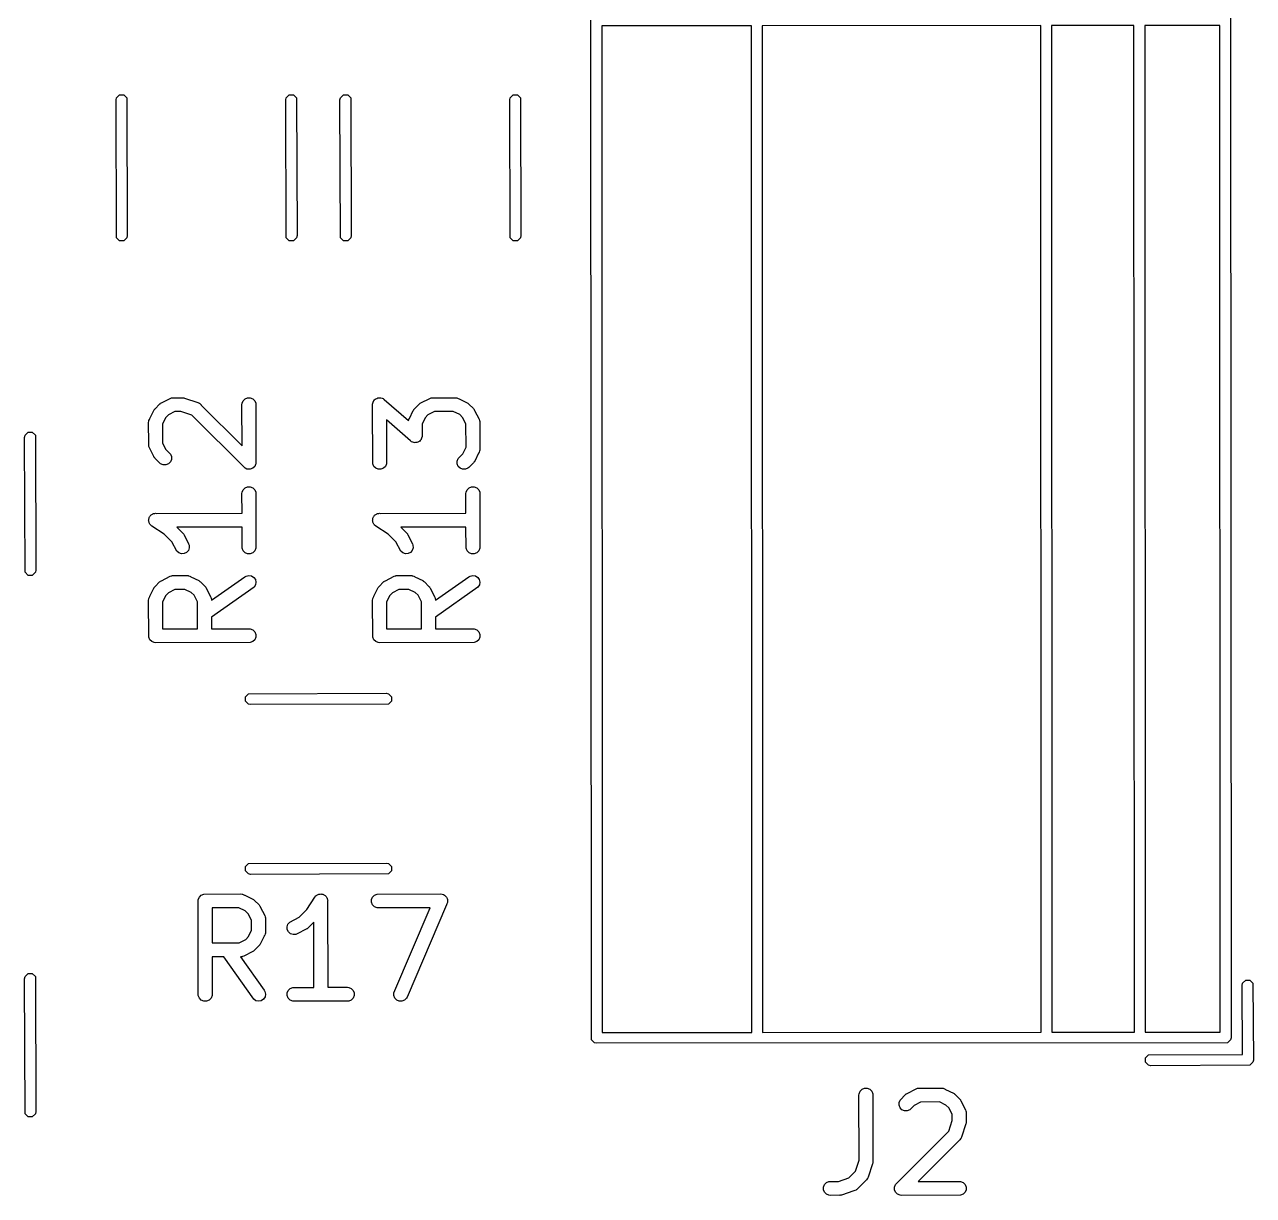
# Model space of a CAD drawing. Extents: x 161.8 to 217, y -91.7 to -65.8.
# Drawn here: x 203.85 to 217.02, y -85.61 to -73.07 of the extents above; entities that cross this region are included whole.
import ezdxf

# ---------------------------------------------------------------- set-up
doc = ezdxf.new("R2010")
doc.units = 0
doc.layers.add('BLACK', color=7, linetype='CONTINUOUS')

msp = doc.modelspace()

# ---------------------------------------------------------------- linework, layer by layer
at = {"layer": 'BLACK', "linetype": 'CONTINUOUS'}
for p, q in [((209.924568, -83.942224), (209.92, -73.020001)), ((211.639023, -73.07888), (210.035467, -73.079963)), ((210.035467, -73.079963), (210.039977, -83.86451)), ((211.643528, -83.863427), (211.639023, -73.07888)), ((214.740021, -73.076785), (211.754466, -73.078802)), ((211.754466, -73.078802), (211.758971, -83.863349)), ((214.744533, -83.861333), (214.740021, -73.076785)), ((215.740023, -73.07611), (214.855464, -73.076707)), ((214.855464, -73.076707), (214.859976, -83.861255)), ((215.744532, -83.860657), (215.740023, -73.07611)), ((216.660023, -73.075489), (215.855466, -73.076032)), ((215.855466, -73.076032), (215.859975, -83.860579)), ((216.664531, -83.860036), (216.660023, -73.075489)), ((216.775433, -72.997039), (216.779999, -83.919999)), ((204.83, -73.872936), (204.834567, -73.849975)), ((204.834568, -75.350027), (204.83, -73.872936)), ((204.834567, -73.849975), (204.867039, -73.817503)), ((204.867039, -73.817503), (204.912961, -73.817503)), ((204.912961, -73.817503), (204.945433, -73.849975)), ((204.945433, -73.849975), (204.950001, -75.327066)), ((206.649999, -73.872938), (206.654566, -73.849977)), ((206.654567, -75.350029), (206.649999, -73.872938)), ((206.654566, -73.849977), (206.687038, -73.817505)), ((206.687038, -73.817505), (206.73296, -73.817505)), ((206.73296, -73.817505), (206.765432, -73.849977)), ((206.765432, -73.849977), (206.77, -75.327068)), ((207.229997, -73.872936), (207.234564, -73.849975)), ((207.234568, -75.350027), (207.229997, -73.872936)), ((207.234564, -73.849975), (207.267036, -73.817503)), ((207.267036, -73.817503), (207.312958, -73.817503)), ((207.312958, -73.817503), (207.34543, -73.849975)), ((207.34543, -73.849975), (207.350001, -75.327066)), ((209.049999, -73.872938), (209.054566, -73.849977)), ((209.05457, -75.350029), (209.049999, -73.872938)), ((209.054566, -73.849977), (209.087038, -73.817505)), ((209.087038, -73.817505), (209.13296, -73.817505)), ((209.13296, -73.817505), (209.165432, -73.849977)), ((209.165432, -73.849977), (209.170003, -75.327068)), ((204.950001, -75.327066), (204.945434, -75.350027)), ((206.77, -75.327068), (206.765433, -75.350029)), ((207.350001, -75.327066), (207.345434, -75.350027)), ((209.170003, -75.327068), (209.165436, -75.350029)), ((204.86704, -75.382499), (204.834568, -75.350027)), ((204.912962, -75.382499), (204.86704, -75.382499)), ((204.945434, -75.350027), (204.912962, -75.382499)), ((206.687039, -75.382501), (206.654567, -75.350029)), ((206.732961, -75.382501), (206.687039, -75.382501)), ((206.765433, -75.350029), (206.732961, -75.382501)), ((207.26704, -75.382499), (207.234568, -75.350027)), ((207.312962, -75.382499), (207.26704, -75.382499)), ((207.345434, -75.350027), (207.312962, -75.382499)), ((209.087042, -75.382501), (209.05457, -75.350029)), ((209.132964, -75.382501), (209.087042, -75.382501)), ((209.165436, -75.350029), (209.132964, -75.382501)), ((205.249682, -77.181716), (205.297024, -77.132681)), ((205.297024, -77.132681), (205.302773, -77.127962)), ((205.302773, -77.127962), (205.304073, -77.126464)), ((205.304073, -77.126464), (205.305486, -77.125736)), ((205.305486, -77.125736), (205.308389, -77.123354)), ((205.308389, -77.123354), (205.317199, -77.119704)), ((205.317199, -77.119704), (205.411754, -77.071013)), ((205.411754, -77.071013), (205.425485, -77.065758)), ((205.425485, -77.065758), (205.428174, -77.065566)), ((205.428174, -77.065566), (205.430663, -77.064536)), ((205.430663, -77.064536), (205.445404, -77.064342)), ((205.445404, -77.064342), (205.454675, -77.063684)), ((205.454675, -77.063684), (205.456225, -77.0642)), ((205.456225, -77.0642), (205.540533, -77.063095)), ((205.540533, -77.063095), (205.547938, -77.063824)), ((205.547938, -77.063824), (205.549913, -77.063684)), ((205.549913, -77.063684), (205.551399, -77.064165)), ((205.551399, -77.064165), (205.555165, -77.064536)), ((205.555165, -77.064536), (205.564528, -77.068414)), ((205.564528, -77.068414), (205.707107, -77.114563)), ((205.707107, -77.114563), (205.720532, -77.120557)), ((205.720532, -77.120557), (205.722567, -77.122322)), ((205.722567, -77.122322), (205.725058, -77.123354)), ((205.725058, -77.123354), (205.733794, -77.132059)), ((205.733794, -77.132059), (205.742639, -77.139731)), ((205.742639, -77.139731), (205.743777, -77.142008)), ((205.743777, -77.142008), (206.180818, -77.577519)), ((206.179819, -77.138095), (206.18126, -77.123463)), ((206.180818, -77.577519), (206.179819, -77.138095)), ((206.18126, -77.123463), (206.192459, -77.096427)), ((206.192459, -77.096427), (206.213151, -77.075735)), ((206.213151, -77.075735), (206.240187, -77.064536)), ((206.240187, -77.064536), (206.269451, -77.064536)), ((206.269451, -77.064536), (206.296487, -77.075735)), ((206.296487, -77.075735), (206.317179, -77.096427)), ((206.317179, -77.096427), (206.328378, -77.123463)), ((206.328378, -77.123463), (206.329819, -77.757142)), ((207.579819, -77.138095), (207.580581, -77.130356)), ((207.58126, -77.771774), (207.579819, -77.138095)), ((207.58045, -77.128389), (207.580908, -77.127033)), ((207.580581, -77.130356), (207.58045, -77.128389)), ((207.580908, -77.127033), (207.58126, -77.123463)), ((207.58126, -77.123463), (207.585923, -77.112205)), ((207.585923, -77.112205), (207.589825, -77.100668)), ((207.589825, -77.100668), (207.59149, -77.098763)), ((207.59149, -77.098763), (207.592459, -77.096427)), ((207.592459, -77.096427), (207.601069, -77.087816)), ((207.601069, -77.087816), (207.609095, -77.078644)), ((207.609095, -77.078644), (207.611364, -77.077521)), ((207.611364, -77.077521), (207.613151, -77.075735)), ((207.613151, -77.075735), (207.624401, -77.071074)), ((207.624401, -77.071074), (207.635327, -77.065672)), ((207.635327, -77.065672), (207.63785, -77.065503)), ((207.63785, -77.065503), (207.640187, -77.064536)), ((207.640187, -77.064536), (207.652372, -77.064536)), ((207.652372, -77.064536), (207.664525, -77.063726)), ((207.664525, -77.063726), (207.66692, -77.064536)), ((207.66692, -77.064536), (207.669451, -77.064536)), ((207.669451, -77.064536), (207.680708, -77.069199)), ((207.680708, -77.069199), (207.692246, -77.073101)), ((207.692246, -77.073101), (207.69417, -77.074775)), ((207.69417, -77.074775), (207.696487, -77.075735)), ((207.696487, -77.075735), (207.704619, -77.083867)), ((207.704619, -77.083867), (207.963413, -77.30905)), ((208.030634, -77.181716), (208.077976, -77.132681)), ((208.077976, -77.132681), (208.083725, -77.127962)), ((208.083725, -77.127962), (208.085025, -77.126464)), ((208.085025, -77.126464), (208.086438, -77.125736)), ((208.086438, -77.125736), (208.089341, -77.123354)), ((208.089341, -77.123354), (208.098151, -77.119704)), ((208.098151, -77.119704), (208.192706, -77.071013)), ((208.192706, -77.071013), (208.206437, -77.065758)), ((208.206437, -77.065758), (208.209126, -77.065566)), ((208.209126, -77.065566), (208.211615, -77.064536)), ((208.211615, -77.064536), (208.224684, -77.064461)), ((208.224684, -77.064461), (208.235627, -77.063684)), ((208.235627, -77.063684), (208.237736, -77.064387)), ((208.237736, -77.064387), (208.464342, -77.063095)), ((208.464342, -77.063095), (208.478974, -77.064536)), ((208.478974, -77.064536), (208.481463, -77.065567)), ((208.481463, -77.065567), (208.484151, -77.065758)), ((208.484151, -77.065758), (208.497144, -77.072062)), ((208.497144, -77.072062), (208.50601, -77.075735)), ((208.50601, -77.075735), (208.507232, -77.076957)), ((208.507232, -77.076957), (208.593121, -77.118632)), ((208.593121, -77.118632), (208.599417, -77.122595)), ((208.599417, -77.122595), (208.601247, -77.123353)), ((208.601247, -77.123353), (208.602418, -77.124484)), ((208.602418, -77.124484), (208.605564, -77.126464)), ((208.605564, -77.126464), (208.611195, -77.132957)), ((208.611195, -77.132957), (208.660232, -77.180299)), ((205.182482, -77.308762), (205.188786, -77.295768)), ((205.188786, -77.295768), (205.192459, -77.286903)), ((205.192459, -77.286903), (205.193681, -77.28568)), ((205.193681, -77.28568), (205.235356, -77.199792)), ((205.235356, -77.199792), (205.23932, -77.193492)), ((205.23932, -77.193492), (205.240078, -77.191665)), ((205.240078, -77.191665), (205.241208, -77.190494)), ((205.241208, -77.190494), (205.243188, -77.187349)), ((205.243188, -77.187349), (205.249682, -77.181716)), ((205.361871, -77.279736), (205.328574, -77.348358)), ((205.392115, -77.248409), (205.361871, -77.279736)), ((205.461096, -77.212887), (205.392115, -77.248409)), ((205.525459, -77.212043), (205.461096, -77.212887)), ((205.64113, -77.249483), (205.525459, -77.212043)), ((206.213151, -77.819503), (205.64113, -77.249483)), ((207.98597, -77.525655), (207.728783, -77.30187)), ((207.728783, -77.30187), (207.729819, -77.757142)), ((207.963434, -77.308762), (207.969738, -77.295768)), ((207.969738, -77.295768), (207.973411, -77.286903)), ((207.973411, -77.286903), (207.974633, -77.28568)), ((207.974633, -77.28568), (208.016308, -77.199792)), ((208.016308, -77.199792), (208.020272, -77.193492)), ((208.020272, -77.193492), (208.02103, -77.191665)), ((208.02103, -77.191665), (208.02216, -77.190494)), ((208.02216, -77.190494), (208.02414, -77.187349)), ((208.02414, -77.187349), (208.030634, -77.181716)), ((208.142823, -77.279736), (208.109642, -77.348118)), ((208.173067, -77.248409), (208.142823, -77.279736)), ((208.241818, -77.213006), (208.173067, -77.248409)), ((208.444554, -77.21185), (208.241818, -77.213006)), ((208.513176, -77.245147), (208.444554, -77.21185)), ((208.544504, -77.275392), (208.513176, -77.245147)), ((208.579893, -77.344114), (208.544504, -77.275392)), ((208.660232, -77.180299), (208.66495, -77.186048)), ((208.66495, -77.186048), (208.66645, -77.187349)), ((208.66645, -77.187349), (208.667177, -77.188762)), ((208.667177, -77.188762), (208.66956, -77.191665)), ((208.66956, -77.191665), (208.673209, -77.200475)), ((208.673209, -77.200475), (208.721901, -77.29503)), ((208.721901, -77.29503), (208.727156, -77.308761)), ((203.854567, -77.465787), (203.887039, -77.433315)), ((203.887039, -77.433315), (203.932961, -77.433315)), ((203.932961, -77.433315), (203.965433, -77.465787)), ((205.179819, -77.328571), (205.18126, -77.313939)), ((205.181111, -77.555175), (205.179819, -77.328571)), ((205.18126, -77.313939), (205.182291, -77.311449)), ((205.182291, -77.311449), (205.182482, -77.308762)), ((205.328574, -77.348358), (205.32973, -77.551094)), ((207.963413, -77.30905), (207.963434, -77.308762)), ((208.109642, -77.348118), (208.110771, -77.471428)), ((208.581094, -77.594433), (208.579893, -77.344114)), ((208.727156, -77.308761), (208.727347, -77.31145)), ((208.727347, -77.31145), (208.728378, -77.313939)), ((208.728378, -77.313939), (208.728439, -77.32683)), ((208.728439, -77.32683), (208.72923, -77.337951)), ((208.72923, -77.337951), (208.728503, -77.34013)), ((208.728503, -77.34013), (208.729819, -77.614285)), ((203.85, -77.488748), (203.854567, -77.465787)), ((203.854567, -78.934213), (203.85, -77.488748)), ((203.965433, -77.465787), (203.97, -78.911252)), ((205.180408, -77.557285), (205.181111, -77.555175)), ((205.181185, -77.568227), (205.180408, -77.557285)), ((205.18126, -77.581298), (205.181185, -77.568227)), ((205.32973, -77.551094), (205.365133, -77.619845)), ((207.994103, -77.533788), (207.98597, -77.525655)), ((207.996419, -77.534747), (207.994103, -77.533788)), ((207.998344, -77.536422), (207.996419, -77.534747)), ((208.009881, -77.540323), (207.998344, -77.536422)), ((208.021139, -77.544987), (208.009881, -77.540323)), ((208.02367, -77.544987), (208.021139, -77.544987)), ((208.026065, -77.545797), (208.02367, -77.544987)), ((208.038218, -77.544987), (208.026065, -77.545797)), ((208.050403, -77.544987), (208.038218, -77.544987)), ((208.052739, -77.544019), (208.050403, -77.544987)), ((208.055263, -77.543851), (208.052739, -77.544019)), ((208.066188, -77.538448), (208.055263, -77.543851)), ((208.077439, -77.533788), (208.066188, -77.538448)), ((208.079225, -77.532001), (208.077439, -77.533788)), ((208.081495, -77.530879), (208.079225, -77.532001)), ((208.08952, -77.521706), (208.081495, -77.530879)), ((208.098131, -77.513096), (208.08952, -77.521706)), ((208.099099, -77.510759), (208.098131, -77.513096)), ((208.100765, -77.508855), (208.099099, -77.510759)), ((208.104666, -77.497317), (208.100765, -77.508855)), ((208.10933, -77.48606), (208.104666, -77.497317)), ((208.109681, -77.482489), (208.10933, -77.48606)), ((208.11014, -77.481134), (208.109681, -77.482489)), ((208.110771, -77.471428), (208.110008, -77.479166)), ((208.110008, -77.479166), (208.11014, -77.481134)), ((205.182291, -77.583787), (205.18126, -77.581298)), ((205.182482, -77.586475), (205.182291, -77.583787)), ((205.187737, -77.600207), (205.182482, -77.586475)), ((205.236429, -77.694763), (205.187737, -77.600207)), ((205.240078, -77.703572), (205.236429, -77.694763)), ((205.365133, -77.619845), (205.40309, -77.65649)), ((205.40309, -77.65649), (205.412417, -77.667855)), ((205.412417, -77.667855), (205.423616, -77.694891)), ((205.423616, -77.694891), (205.423616, -77.724154)), ((208.49722, -77.715474), (208.547767, -77.663118)), ((208.547767, -77.663118), (208.581094, -77.594433)), ((208.715957, -77.657174), (208.674282, -77.743064)), ((208.717179, -77.655953), (208.715957, -77.657174)), ((208.720848, -77.647093), (208.717179, -77.655953)), ((208.727156, -77.634095), (208.720848, -77.647093)), ((208.727347, -77.631405), (208.727156, -77.634095)), ((208.728378, -77.628917), (208.727347, -77.631405)), ((208.729819, -77.614285), (208.728378, -77.628917)), ((205.24246, -77.706474), (205.240078, -77.703572)), ((205.243188, -77.707888), (205.24246, -77.706474)), ((205.244686, -77.709187), (205.243188, -77.707888)), ((205.249405, -77.714937), (205.244686, -77.709187)), ((205.308389, -77.771883), (205.249405, -77.714937)), ((205.335425, -77.783082), (205.308389, -77.771883)), ((205.364688, -77.783082), (205.335425, -77.783082)), ((205.391724, -77.771883), (205.364688, -77.783082)), ((205.412417, -77.75119), (205.391724, -77.771883)), ((205.423616, -77.724154), (205.412417, -77.75119)), ((206.232268, -77.827421), (206.213151, -77.819503)), ((206.240187, -77.830701), (206.232268, -77.827421)), ((206.240188, -77.830701), (206.240187, -77.830701)), ((206.269451, -77.830701), (206.240188, -77.830701)), ((206.296487, -77.819502), (206.269451, -77.830701)), ((206.31718, -77.79881), (206.296487, -77.819502)), ((206.325098, -77.779692), (206.31718, -77.79881)), ((206.328378, -77.771774), (206.325098, -77.779692)), ((206.329819, -77.757142), (206.328378, -77.771774)), ((207.592459, -77.79881), (207.58126, -77.771774)), ((207.613151, -77.819502), (207.592459, -77.79881)), ((207.640187, -77.830701), (207.613151, -77.819502)), ((207.669451, -77.830701), (207.640187, -77.830701)), ((207.696487, -77.819502), (207.669451, -77.830701)), ((207.717179, -77.79881), (207.696487, -77.819502)), ((207.728378, -77.771774), (207.717179, -77.79881)), ((207.729819, -77.757142), (207.728378, -77.771774)), ((208.486021, -77.74251), (208.49722, -77.715474)), ((208.486021, -77.771773), (208.486021, -77.74251)), ((208.497219, -77.798809), (208.486021, -77.771773)), ((208.517912, -77.819502), (208.497219, -77.798809)), ((208.544948, -77.830701), (208.517912, -77.819502)), ((208.574211, -77.830701), (208.544948, -77.830701)), ((208.601247, -77.819503), (208.574211, -77.830701)), ((208.612612, -77.810176), (208.601247, -77.819503)), ((208.659953, -77.76114), (208.612612, -77.810176)), ((208.66645, -77.755507), (208.659953, -77.76114)), ((208.668429, -77.752361), (208.66645, -77.755507)), ((208.66956, -77.751191), (208.668429, -77.752361)), ((208.670317, -77.749363), (208.66956, -77.751191)), ((208.674282, -77.743064), (208.670317, -77.749363)), ((206.179819, -78.090476), (206.18126, -78.075844)), ((206.180337, -78.301295), (206.179819, -78.090476)), ((206.18126, -78.075844), (206.192459, -78.048808)), ((206.192459, -78.048808), (206.213151, -78.028116)), ((206.213151, -78.028116), (206.240187, -78.016917)), ((206.240187, -78.016917), (206.269451, -78.016917)), ((206.269451, -78.016917), (206.296487, -78.028116)), ((206.296487, -78.028116), (206.317179, -78.048808)), ((206.317179, -78.048808), (206.328378, -78.075844)), ((206.328378, -78.075844), (206.329819, -78.661904)), ((208.579819, -78.090476), (208.58126, -78.075844)), ((208.580337, -78.301295), (208.579819, -78.090476)), ((208.58126, -78.075844), (208.592459, -78.048808)), ((208.592459, -78.048808), (208.613151, -78.028116)), ((208.613151, -78.028116), (208.640187, -78.016917)), ((208.640187, -78.016917), (208.669451, -78.016917)), ((208.669451, -78.016917), (208.696487, -78.028116)), ((208.696487, -78.028116), (208.717179, -78.048808)), ((208.717179, -78.048808), (208.728378, -78.075844)), ((208.728378, -78.075844), (208.729819, -78.661904)), ((205.18126, -78.361558), (205.184072, -78.354769)), ((205.184072, -78.354769), (205.185498, -78.347561)), ((205.185498, -78.347561), (205.189617, -78.341382)), ((205.189617, -78.341382), (205.192459, -78.334522)), ((205.192459, -78.334522), (205.197654, -78.329326)), ((205.197654, -78.329326), (205.201731, -78.323212)), ((205.201731, -78.323212), (205.2079, -78.31908)), ((205.2079, -78.31908), (205.213151, -78.31383)), ((205.213151, -78.31383), (205.21994, -78.311017)), ((205.21994, -78.311017), (205.226046, -78.306929)), ((205.226046, -78.306929), (205.233326, -78.305472)), ((205.233326, -78.305472), (205.240187, -78.302631)), ((205.240187, -78.302631), (205.247587, -78.30262)), ((205.247587, -78.30262), (205.25474, -78.30119)), ((205.25474, -78.30119), (205.261868, -78.3026)), ((205.261868, -78.3026), (206.180337, -78.301295)), ((207.58126, -78.361558), (207.584072, -78.354769)), ((207.584072, -78.354769), (207.585498, -78.347561)), ((207.585498, -78.347561), (207.589617, -78.341382)), ((207.589617, -78.341382), (207.592459, -78.334522)), ((207.592459, -78.334522), (207.597654, -78.329326)), ((207.597654, -78.329326), (207.601731, -78.323212)), ((207.601731, -78.323212), (207.6079, -78.31908)), ((207.6079, -78.31908), (207.613151, -78.31383)), ((207.613151, -78.31383), (207.61994, -78.311017)), ((207.61994, -78.311017), (207.626046, -78.306929)), ((207.626046, -78.306929), (207.633326, -78.305472)), ((207.633326, -78.305472), (207.640187, -78.302631)), ((207.640187, -78.302631), (207.647587, -78.30262)), ((207.647587, -78.30262), (207.65474, -78.30119)), ((207.65474, -78.30119), (207.661868, -78.3026)), ((207.661868, -78.3026), (208.580337, -78.301295)), ((205.179819, -78.376269), (205.18126, -78.368984)), ((205.18126, -78.383473), (205.179819, -78.376269)), ((205.18126, -78.368984), (205.18126, -78.361558)), ((205.18126, -78.390822), (205.18126, -78.383473)), ((205.184101, -78.397682), (205.18126, -78.390822)), ((205.185558, -78.404963), (205.184101, -78.397682)), ((205.189646, -78.411068), (205.185558, -78.404963)), ((205.192459, -78.417858), (205.189646, -78.411068)), ((205.197709, -78.423108), (205.192459, -78.417858)), ((205.201841, -78.429278), (205.197709, -78.423108)), ((205.213099, -78.438498), (205.201841, -78.429278)), ((205.213151, -78.43855), (205.213099, -78.438498)), ((205.213173, -78.438559), (205.213151, -78.43855)), ((205.213216, -78.438594), (205.213173, -78.438559)), ((205.345532, -78.525333), (205.213216, -78.438594)), ((206.180702, -78.449875), (205.481958, -78.450867)), ((205.481958, -78.450867), (205.545947, -78.513633)), ((206.18126, -78.676536), (206.180702, -78.449875)), ((207.579819, -78.376269), (207.58126, -78.368984)), ((207.58126, -78.383473), (207.579819, -78.376269)), ((207.58126, -78.368984), (207.58126, -78.361558)), ((207.58126, -78.390822), (207.58126, -78.383473)), ((207.584101, -78.397682), (207.58126, -78.390822)), ((207.585558, -78.404963), (207.584101, -78.397682)), ((207.589646, -78.411068), (207.585558, -78.404963)), ((207.592459, -78.417858), (207.589646, -78.411068)), ((207.597709, -78.423108), (207.592459, -78.417858)), ((207.601841, -78.429278), (207.597709, -78.423108)), ((207.613099, -78.438498), (207.601841, -78.429278)), ((207.613151, -78.43855), (207.613099, -78.438498)), ((207.613173, -78.438559), (207.613151, -78.43855)), ((207.613216, -78.438594), (207.613173, -78.438559)), ((207.745532, -78.525333), (207.613216, -78.438594)), ((208.580702, -78.449875), (207.881958, -78.450867)), ((207.881958, -78.450867), (207.945947, -78.513633)), ((208.58126, -78.676536), (208.580702, -78.449875)), ((205.429881, -78.60807), (205.345532, -78.525333)), ((205.481283, -78.707888), (205.429881, -78.60807)), ((205.545947, -78.513633), (205.550667, -78.519383)), ((205.550667, -78.519383), (205.552164, -78.520682)), ((205.552164, -78.520682), (205.55289, -78.522092)), ((205.55289, -78.522092), (205.555275, -78.524998)), ((205.555275, -78.524998), (205.558926, -78.533813)), ((205.558926, -78.533813), (205.607615, -78.628363)), ((207.829881, -78.60807), (207.745532, -78.525333)), ((207.881283, -78.707888), (207.829881, -78.60807)), ((207.945947, -78.513633), (207.950667, -78.519383)), ((207.950667, -78.519383), (207.952164, -78.520682)), ((207.952164, -78.520682), (207.95289, -78.522092)), ((207.95289, -78.522092), (207.955275, -78.524998)), ((207.955275, -78.524998), (207.958926, -78.533813)), ((207.958926, -78.533813), (208.007615, -78.628363)), ((205.503391, -78.727061), (205.481283, -78.707888)), ((205.531152, -78.736315), (205.503391, -78.727061)), ((205.560342, -78.734241), (205.531152, -78.736315)), ((205.586517, -78.721153), (205.560342, -78.734241)), ((205.60569, -78.699046), (205.586517, -78.721153)), ((205.614944, -78.671284), (205.60569, -78.699046)), ((205.607615, -78.628363), (205.61287, -78.642094)), ((205.61287, -78.642094), (205.614944, -78.671284)), ((206.192459, -78.703572), (206.18126, -78.676536)), ((206.213151, -78.724264), (206.192459, -78.703572)), ((206.240187, -78.735463), (206.213151, -78.724264)), ((206.269451, -78.735463), (206.240187, -78.735463)), ((206.296487, -78.724264), (206.269451, -78.735463)), ((206.317179, -78.703572), (206.296487, -78.724264)), ((206.328378, -78.676536), (206.317179, -78.703572)), ((206.329819, -78.661904), (206.328378, -78.676536)), ((207.903391, -78.727061), (207.881283, -78.707888)), ((207.931152, -78.736315), (207.903391, -78.727061)), ((207.960342, -78.734241), (207.931152, -78.736315)), ((207.986517, -78.721153), (207.960342, -78.734241)), ((208.00569, -78.699046), (207.986517, -78.721153)), ((208.014944, -78.671284), (208.00569, -78.699046)), ((208.007615, -78.628363), (208.01287, -78.642094)), ((208.01287, -78.642094), (208.014944, -78.671284)), ((208.592459, -78.703572), (208.58126, -78.676536)), ((208.613151, -78.724264), (208.592459, -78.703572)), ((208.640187, -78.735463), (208.613151, -78.724264)), ((208.669451, -78.735463), (208.640187, -78.735463)), ((208.696487, -78.724264), (208.669451, -78.735463)), ((208.717179, -78.703572), (208.696487, -78.724264)), ((208.728378, -78.676536), (208.717179, -78.703572)), ((208.729819, -78.661904), (208.728378, -78.676536)), ((203.887039, -78.966685), (203.854567, -78.934213)), ((203.932961, -78.966685), (203.887039, -78.966685)), ((203.965433, -78.934213), (203.932961, -78.966685)), ((203.97, -78.911252), (203.965433, -78.934213)), ((205.317199, -79.024466), (205.411754, -78.975775)), ((205.411754, -78.975775), (205.425485, -78.97052)), ((205.425485, -78.97052), (205.428174, -78.970328)), ((205.428174, -78.970328), (205.430663, -78.969298)), ((205.430663, -78.969298), (205.44446, -78.969171)), ((205.44446, -78.969171), (205.454675, -78.968446)), ((205.454675, -78.968446), (205.456521, -78.969061)), ((205.456521, -78.969061), (205.588152, -78.967857)), ((205.588152, -78.967857), (205.602784, -78.969298)), ((205.602784, -78.969298), (205.605273, -78.970329)), ((205.605273, -78.970329), (205.607961, -78.97052)), ((205.607961, -78.97052), (205.620954, -78.976824)), ((205.620954, -78.976824), (205.62982, -78.980497)), ((205.62982, -78.980497), (205.631042, -78.981719)), ((205.631042, -78.981719), (205.716931, -79.023394)), ((205.852439, -79.23427), (206.21181, -78.981414)), ((206.21181, -78.981414), (206.224623, -78.974204)), ((206.224623, -78.974204), (206.253194, -78.967875)), ((206.253194, -78.967875), (206.282012, -78.97296)), ((206.282012, -78.97296), (206.30669, -78.988687)), ((206.30669, -78.988687), (206.323472, -79.012661)), ((206.323472, -79.012661), (206.329802, -79.041232)), ((207.717199, -79.024466), (207.811754, -78.975775)), ((207.811754, -78.975775), (207.825485, -78.97052)), ((207.825485, -78.97052), (207.828174, -78.970328)), ((207.828174, -78.970328), (207.830663, -78.969298)), ((207.830663, -78.969298), (207.84446, -78.969171)), ((207.84446, -78.969171), (207.854675, -78.968446)), ((207.854675, -78.968446), (207.856521, -78.969061)), ((207.856521, -78.969061), (207.988152, -78.967857)), ((207.988152, -78.967857), (208.002784, -78.969298)), ((208.002784, -78.969298), (208.005273, -78.970329)), ((208.005273, -78.970329), (208.007961, -78.97052)), ((208.007961, -78.97052), (208.020954, -78.976824)), ((208.020954, -78.976824), (208.02982, -78.980497)), ((208.02982, -78.980497), (208.031042, -78.981719)), ((208.031042, -78.981719), (208.116931, -79.023394)), ((208.252439, -79.23427), (208.61181, -78.981414)), ((208.61181, -78.981414), (208.624623, -78.974204)), ((208.624623, -78.974204), (208.653194, -78.967875)), ((208.653194, -78.967875), (208.682012, -78.97296)), ((208.682012, -78.97296), (208.70669, -78.988687)), ((208.70669, -78.988687), (208.723472, -79.012661)), ((208.723472, -79.012661), (208.729802, -79.041232)), ((205.193681, -79.190442), (205.235356, -79.104554)), ((205.235356, -79.104554), (205.23932, -79.098254)), ((205.23932, -79.098254), (205.240078, -79.096427)), ((205.240078, -79.096427), (205.241208, -79.095256)), ((205.241208, -79.095256), (205.243188, -79.092111)), ((205.243188, -79.092111), (205.249682, -79.086478)), ((205.249682, -79.086478), (205.297024, -79.037443)), ((205.297024, -79.037443), (205.302773, -79.032724)), ((205.302773, -79.032724), (205.304073, -79.031226)), ((205.304073, -79.031226), (205.305486, -79.030498)), ((205.305486, -79.030498), (205.308389, -79.028116)), ((205.308389, -79.028116), (205.317199, -79.024466)), ((205.460972, -79.117713), (205.392115, -79.153171)), ((205.568604, -79.116728), (205.460972, -79.117713)), ((205.636986, -79.149909), (205.568604, -79.116728)), ((205.668313, -79.180153), (205.636986, -79.149909)), ((205.716931, -79.023394), (205.72323, -79.027358)), ((205.72323, -79.027358), (205.725058, -79.028116)), ((205.725058, -79.028116), (205.726228, -79.029246)), ((205.726228, -79.029246), (205.729374, -79.031226)), ((205.729374, -79.031226), (205.735006, -79.03772)), ((205.735006, -79.03772), (205.784042, -79.085062)), ((205.784042, -79.085062), (205.78876, -79.090811)), ((205.78876, -79.090811), (205.790259, -79.092111)), ((205.790259, -79.092111), (205.790986, -79.093524)), ((205.790986, -79.093524), (205.793369, -79.096427)), ((205.793369, -79.096427), (205.797018, -79.105237)), ((205.797018, -79.105237), (205.84571, -79.199792)), ((206.308989, -79.094728), (205.852904, -79.415632)), ((206.324716, -79.070049), (206.308989, -79.094728)), ((206.329802, -79.041232), (206.324716, -79.070049)), ((207.593681, -79.190442), (207.635356, -79.104554)), ((207.635356, -79.104554), (207.63932, -79.098254)), ((207.63932, -79.098254), (207.640078, -79.096427)), ((207.640078, -79.096427), (207.641208, -79.095256)), ((207.641208, -79.095256), (207.643188, -79.092111)), ((207.643188, -79.092111), (207.649682, -79.086478)), ((207.649682, -79.086478), (207.697024, -79.037443)), ((207.697024, -79.037443), (207.702773, -79.032724)), ((207.702773, -79.032724), (207.704073, -79.031226)), ((207.704073, -79.031226), (207.705486, -79.030498)), ((207.705486, -79.030498), (207.708389, -79.028116)), ((207.708389, -79.028116), (207.717199, -79.024466)), ((207.860972, -79.117713), (207.792115, -79.153171)), ((207.968604, -79.116728), (207.860972, -79.117713)), ((208.036986, -79.149909), (207.968604, -79.116728)), ((208.068313, -79.180153), (208.036986, -79.149909)), ((208.116931, -79.023394), (208.12323, -79.027358)), ((208.12323, -79.027358), (208.125058, -79.028116)), ((208.125058, -79.028116), (208.126228, -79.029246)), ((208.126228, -79.029246), (208.129374, -79.031226)), ((208.129374, -79.031226), (208.135006, -79.03772)), ((208.135006, -79.03772), (208.184042, -79.085062)), ((208.184042, -79.085062), (208.18876, -79.090811)), ((208.18876, -79.090811), (208.190259, -79.092111)), ((208.190259, -79.092111), (208.190986, -79.093524)), ((208.190986, -79.093524), (208.193369, -79.096427)), ((208.193369, -79.096427), (208.197018, -79.105237)), ((208.197018, -79.105237), (208.24571, -79.199792)), ((208.708989, -79.094728), (208.252904, -79.415632)), ((208.724716, -79.070049), (208.708989, -79.094728)), ((208.729802, -79.041232), (208.724716, -79.070049)), ((205.179819, -79.233333), (205.18126, -79.218701)), ((205.18126, -79.628917), (205.179819, -79.233333)), ((205.18126, -79.218701), (205.182291, -79.216211)), ((205.182291, -79.216211), (205.182482, -79.213524)), ((205.182482, -79.213524), (205.188786, -79.20053)), ((205.188786, -79.20053), (205.192459, -79.191665)), ((205.192459, -79.191665), (205.193681, -79.190442)), ((205.361871, -79.184498), (205.328503, -79.253265)), ((205.328503, -79.253265), (205.32955, -79.540599)), ((205.392115, -79.153171), (205.361871, -79.184498)), ((205.703684, -79.248841), (205.668313, -79.180153)), ((205.704144, -79.374992), (205.703684, -79.248841)), ((205.84571, -79.199792), (205.850965, -79.213523)), ((205.850965, -79.213523), (205.851156, -79.216212)), ((205.851156, -79.216212), (205.852187, -79.218701)), ((205.852187, -79.218701), (205.852233, -79.231371)), ((205.852233, -79.231371), (205.852439, -79.23427)), ((207.579819, -79.233333), (207.58126, -79.218701)), ((207.58126, -79.628917), (207.579819, -79.233333)), ((207.58126, -79.218701), (207.582291, -79.216211)), ((207.582291, -79.216211), (207.582482, -79.213524)), ((207.582482, -79.213524), (207.588786, -79.20053)), ((207.588786, -79.20053), (207.592459, -79.191665)), ((207.592459, -79.191665), (207.593681, -79.190442)), ((207.761871, -79.184498), (207.728503, -79.253265)), ((207.728503, -79.253265), (207.72955, -79.540599)), ((207.792115, -79.153171), (207.761871, -79.184498)), ((208.103684, -79.248841), (208.068313, -79.180153)), ((208.104144, -79.374992), (208.103684, -79.248841)), ((208.24571, -79.199792), (208.250965, -79.213523)), ((208.250965, -79.213523), (208.251156, -79.216212)), ((208.251156, -79.216212), (208.252187, -79.218701)), ((208.252187, -79.218701), (208.252233, -79.231371)), ((208.252233, -79.231371), (208.252439, -79.23427)), ((205.703646, -79.377815), (205.704144, -79.374992)), ((205.704162, -79.380148), (205.703646, -79.377815)), ((205.704745, -79.540066), (205.704162, -79.380148)), ((208.103646, -79.377815), (208.104144, -79.374992)), ((208.104162, -79.380148), (208.103646, -79.377815)), ((208.104745, -79.540066), (208.104162, -79.380148)), ((205.32955, -79.540599), (205.704745, -79.540066)), ((205.852904, -79.415632), (205.853356, -79.539855)), ((205.853356, -79.539855), (206.254819, -79.539285)), ((206.254819, -79.539285), (206.269451, -79.540726)), ((206.269451, -79.540726), (206.296487, -79.551925)), ((207.72955, -79.540599), (208.104745, -79.540066)), ((208.252904, -79.415632), (208.253356, -79.539855)), ((208.253356, -79.539855), (208.654819, -79.539285)), ((208.654819, -79.539285), (208.669451, -79.540726)), ((208.669451, -79.540726), (208.696487, -79.551925)), ((205.192459, -79.655953), (205.18126, -79.628917)), ((205.213151, -79.676645), (205.192459, -79.655953)), ((205.240187, -79.687844), (205.213151, -79.676645)), ((206.296487, -79.676645), (206.269451, -79.687844)), ((206.296487, -79.551925), (206.317179, -79.572617)), ((206.317179, -79.655953), (206.296487, -79.676645)), ((206.317179, -79.572617), (206.328378, -79.599653)), ((206.328378, -79.628917), (206.317179, -79.655953)), ((206.328378, -79.599653), (206.328378, -79.628917)), ((207.592459, -79.655953), (207.58126, -79.628917)), ((207.613151, -79.676645), (207.592459, -79.655953)), ((207.640187, -79.687844), (207.613151, -79.676645)), ((208.696487, -79.676645), (208.669451, -79.687844)), ((208.696487, -79.551925), (208.717179, -79.572617)), ((208.717179, -79.655953), (208.696487, -79.676645)), ((208.717179, -79.572617), (208.728378, -79.599653)), ((208.728378, -79.628917), (208.717179, -79.655953)), ((208.728378, -79.599653), (208.728378, -79.628917)), ((205.254819, -79.689285), (205.240187, -79.687844)), ((206.269451, -79.687844), (205.254819, -79.689285)), ((207.654819, -79.689285), (207.640187, -79.687844)), ((208.669451, -79.687844), (207.654819, -79.689285)), ((206.217503, -80.267039), (206.249975, -80.234567)), ((206.217503, -80.312961), (206.217503, -80.267039)), ((206.249975, -80.345433), (206.217503, -80.312961)), ((206.249975, -80.234567), (207.727064, -80.23)), ((207.727064, -80.23), (207.750025, -80.234567)), ((207.750025, -80.234567), (207.782497, -80.267039)), ((207.782497, -80.312961), (207.750025, -80.345433)), ((207.782497, -80.267039), (207.782497, -80.312961)), ((206.272936, -80.35), (206.249975, -80.345433)), ((207.750025, -80.345433), (206.272936, -80.35)), ((206.217503, -82.087039), (206.249975, -82.054567)), ((206.217503, -82.132961), (206.217503, -82.087039)), ((206.249975, -82.165433), (206.217503, -82.132961)), ((206.249975, -82.054567), (207.727064, -82.05)), ((206.272936, -82.17), (206.249975, -82.165433)), ((207.750025, -82.165433), (206.272936, -82.17)), ((207.727064, -82.05), (207.750025, -82.054567)), ((207.750025, -82.054567), (207.782497, -82.087039)), ((207.782497, -82.132961), (207.750025, -82.165433)), ((207.782497, -82.087039), (207.782497, -82.132961)), ((205.710714, -82.454819), (205.712155, -82.440187)), ((205.712155, -82.440187), (205.723354, -82.413151)), ((205.723354, -82.413151), (205.744046, -82.392459)), ((205.744046, -82.392459), (205.771082, -82.38126)), ((205.771082, -82.38126), (206.166666, -82.379819)), ((206.166666, -82.379819), (206.181298, -82.38126)), ((206.181298, -82.38126), (206.183787, -82.382291)), ((206.183787, -82.382291), (206.186475, -82.382482)), ((206.186475, -82.382482), (206.199468, -82.388786)), ((206.199468, -82.388786), (206.208334, -82.392459)), ((206.208334, -82.392459), (206.209556, -82.393681)), ((206.209556, -82.393681), (206.295445, -82.435356)), ((206.295445, -82.435356), (206.301744, -82.43932)), ((206.301744, -82.43932), (206.303572, -82.440078)), ((206.303572, -82.440078), (206.304742, -82.441208)), ((206.304742, -82.441208), (206.307888, -82.443188)), ((206.307888, -82.443188), (206.31352, -82.449682)), ((206.874663, -82.545534), (206.961405, -82.413216)), ((206.961405, -82.413216), (206.961439, -82.413173)), ((206.961439, -82.413173), (206.961449, -82.413151)), ((206.961449, -82.413151), (206.9615, -82.413099)), ((206.9615, -82.413099), (206.970721, -82.401841)), ((206.970721, -82.401841), (206.97689, -82.397709)), ((206.97689, -82.397709), (206.982141, -82.392459)), ((206.982141, -82.392459), (206.98893, -82.389646)), ((206.98893, -82.389646), (206.995036, -82.385558)), ((206.995036, -82.385558), (207.002316, -82.384101)), ((207.002316, -82.384101), (207.009177, -82.38126)), ((207.009177, -82.38126), (207.016525, -82.38126)), ((207.016525, -82.38126), (207.02373, -82.379819)), ((207.02373, -82.379819), (207.031014, -82.38126)), ((207.031014, -82.38126), (207.038441, -82.38126)), ((207.038441, -82.38126), (207.045229, -82.384072)), ((207.045229, -82.384072), (207.052438, -82.385498)), ((207.052438, -82.385498), (207.058617, -82.389617)), ((207.058617, -82.389617), (207.065477, -82.392459)), ((207.065477, -82.392459), (207.07067, -82.397652)), ((207.07067, -82.397652), (207.076787, -82.40173)), ((207.076787, -82.40173), (207.08092, -82.407902)), ((207.08092, -82.407902), (207.086169, -82.413151)), ((207.086169, -82.413151), (207.08898, -82.419938)), ((207.08898, -82.419938), (207.09307, -82.426045)), ((207.09307, -82.426045), (207.094526, -82.433326)), ((207.094526, -82.433326), (207.097368, -82.440187)), ((207.097368, -82.440187), (207.097378, -82.447587)), ((207.569298, -82.440187), (207.580497, -82.413151)), ((207.569298, -82.469451), (207.569298, -82.440187)), ((207.580497, -82.413151), (207.601189, -82.392459)), ((207.601189, -82.392459), (207.628225, -82.38126)), ((207.628225, -82.38126), (208.309523, -82.379819)), ((208.309523, -82.379819), (208.324155, -82.38126)), ((208.324155, -82.38126), (208.324585, -82.381438)), ((208.324585, -82.381438), (208.32505, -82.381444)), ((208.32505, -82.381444), (208.338056, -82.387018)), ((208.338056, -82.387018), (208.351191, -82.392459)), ((208.351191, -82.392459), (208.35152, -82.392788)), ((208.35152, -82.392788), (208.351948, -82.392972)), ((208.351948, -82.392972), (208.361843, -82.403111)), ((208.361843, -82.403111), (208.371883, -82.413151)), ((208.371883, -82.413151), (208.372061, -82.413581)), ((208.372061, -82.413581), (208.372387, -82.413915)), ((208.372387, -82.413915), (208.37766, -82.427097)), ((208.37766, -82.427097), (208.383082, -82.440187)), ((208.383082, -82.440187), (208.383082, -82.440652)), ((208.383082, -82.440652), (208.383255, -82.441085)), ((208.383255, -82.441085), (208.383082, -82.455265)), ((205.712155, -83.469451), (205.710714, -82.454819)), ((206.146733, -82.528503), (205.859399, -82.52955)), ((205.859399, -82.52955), (205.859932, -82.904745)), ((206.2155, -82.561871), (206.146733, -82.528503)), ((206.246827, -82.592115), (206.2155, -82.561871)), ((206.31352, -82.449682), (206.362556, -82.497024)), ((206.362556, -82.497024), (206.367274, -82.502773)), ((206.367274, -82.502773), (206.368773, -82.504073)), ((206.368773, -82.504073), (206.3695, -82.505486)), ((206.3695, -82.505486), (206.371883, -82.508389)), ((206.371883, -82.508389), (206.375532, -82.517199)), ((206.375532, -82.517199), (206.424224, -82.611754)), ((206.791929, -82.62988), (206.874663, -82.545534)), ((207.097378, -82.447587), (207.098809, -82.45474)), ((207.098809, -82.45474), (207.097398, -82.461868)), ((207.097398, -82.461868), (207.098703, -83.380337)), ((207.580497, -82.496487), (207.569298, -82.469451)), ((207.601189, -82.517179), (207.580497, -82.496487)), ((207.628225, -82.528378), (207.601189, -82.517179)), ((207.642857, -82.529819), (207.628225, -82.528378)), ((208.196444, -82.528648), (207.642857, -82.529819)), ((207.807577, -83.439292), (208.196444, -82.528648)), ((208.371625, -82.496744), (207.949888, -83.484363)), ((208.371883, -82.496487), (208.371625, -82.496744)), ((208.376654, -82.484968), (208.371883, -82.496487)), ((208.382898, -82.470347), (208.376654, -82.484968)), ((208.382903, -82.469881), (208.382898, -82.470347)), ((208.383082, -82.469451), (208.382903, -82.469881)), ((208.383082, -82.455265), (208.383082, -82.469451)), ((206.282285, -82.660972), (206.246827, -82.592115)), ((206.28327, -82.768604), (206.282285, -82.660972)), ((206.424224, -82.611754), (206.429479, -82.625485)), ((206.429479, -82.625485), (206.42967, -82.628174)), ((206.42967, -82.628174), (206.430701, -82.630663)), ((206.430701, -82.630663), (206.430827, -82.64446)), ((206.430827, -82.64446), (206.431553, -82.654675)), ((206.431553, -82.654675), (206.430937, -82.656521)), ((206.430937, -82.656521), (206.432142, -82.788152)), ((206.663684, -82.731152), (206.672938, -82.703391)), ((206.672938, -82.703391), (206.692111, -82.681283)), ((206.692111, -82.681283), (206.791929, -82.62988)), ((206.949131, -82.681958), (206.886366, -82.745947)), ((206.950123, -83.380702), (206.949131, -82.681958)), ((206.219845, -82.868313), (206.25009, -82.836985)), ((206.25009, -82.836985), (206.28327, -82.768604)), ((206.41828, -82.831041), (206.376605, -82.916931)), ((206.419502, -82.82982), (206.41828, -82.831041)), ((206.423171, -82.82096), (206.419502, -82.82982)), ((206.429479, -82.807962), (206.423171, -82.82096)), ((206.42967, -82.805272), (206.429479, -82.807962)), ((206.430701, -82.802784), (206.42967, -82.805272)), ((206.432142, -82.788152), (206.430701, -82.802784)), ((206.665758, -82.760342), (206.663684, -82.731152)), ((206.678845, -82.786517), (206.665758, -82.760342)), ((206.700953, -82.80569), (206.678845, -82.786517)), ((206.728714, -82.814944), (206.700953, -82.80569)), ((206.757904, -82.81287), (206.728714, -82.814944)), ((206.771636, -82.807615), (206.757904, -82.81287)), ((206.866192, -82.758922), (206.771636, -82.807615)), ((206.875001, -82.755274), (206.866192, -82.758922)), ((206.877903, -82.752891), (206.875001, -82.755274)), ((206.879317, -82.752164), (206.877903, -82.752891)), ((206.880616, -82.750665), (206.879317, -82.752164)), ((206.886366, -82.745947), (206.880616, -82.750665)), ((205.859932, -82.904745), (206.01985, -82.904162)), ((206.01985, -82.904162), (206.022184, -82.903646)), ((206.022184, -82.903646), (206.025006, -82.904144)), ((206.025006, -82.904144), (206.151157, -82.903684)), ((206.151157, -82.903684), (206.219845, -82.868313)), ((206.362278, -82.935006), (206.314937, -82.984042)), ((206.368773, -82.929374), (206.362278, -82.935006)), ((206.370752, -82.926228), (206.368773, -82.929374)), ((206.371883, -82.925058), (206.370752, -82.926228)), ((206.37264, -82.92323), (206.371883, -82.925058)), ((206.376605, -82.916931), (206.37264, -82.92323)), ((205.984366, -83.052904), (205.860143, -83.053356)), ((205.860143, -83.053356), (205.860714, -83.454819)), ((206.305271, -83.508989), (205.984366, -83.052904)), ((206.168626, -83.052233), (206.165728, -83.052439)), ((206.165728, -83.052439), (206.418585, -83.41181)), ((206.181298, -83.052187), (206.168626, -83.052233)), ((206.183787, -83.051155), (206.181298, -83.052187)), ((206.186475, -83.050965), (206.183787, -83.051155)), ((206.200207, -83.04571), (206.186475, -83.050965)), ((206.294763, -82.997017), (206.200207, -83.04571)), ((206.303572, -82.993369), (206.294763, -82.997017)), ((206.306474, -82.990986), (206.303572, -82.993369)), ((206.307888, -82.990259), (206.306474, -82.990986)), ((206.309187, -82.98876), (206.307888, -82.990259)), ((206.314937, -82.984042), (206.309187, -82.98876)), ((203.854567, -83.265788), (203.887039, -83.233316)), ((203.887039, -83.233316), (203.932961, -83.233316)), ((203.932961, -83.233316), (203.965433, -83.265788)), ((203.85, -83.288749), (203.854567, -83.265788)), ((203.854567, -84.734214), (203.85, -83.288749)), ((203.965433, -83.265788), (203.97, -84.711253)), ((216.9, -83.360001), (216.904567, -83.33704)), ((216.904107, -84.100241), (216.9, -83.360001)), ((216.904567, -83.33704), (216.937039, -83.304568)), ((216.937039, -83.304568), (216.982961, -83.304568)), ((216.982961, -83.304568), (217.015433, -83.33704)), ((217.015433, -83.33704), (217.02, -84.160001)), ((205.723354, -83.496487), (205.712155, -83.469451)), ((205.744046, -83.517179), (205.723354, -83.496487)), ((205.848074, -83.496487), (205.827382, -83.517179)), ((205.859273, -83.469451), (205.848074, -83.496487)), ((205.860714, -83.454819), (205.859273, -83.469451)), ((206.427039, -83.482012), (206.411312, -83.50669)), ((206.418585, -83.41181), (206.425795, -83.424623)), ((206.425795, -83.424623), (206.432124, -83.453194)), ((206.432124, -83.453194), (206.427039, -83.482012)), ((206.664536, -83.440187), (206.675735, -83.413151)), ((206.664536, -83.469451), (206.664536, -83.440187)), ((206.675735, -83.496487), (206.664536, -83.469451)), ((206.675735, -83.413151), (206.696427, -83.392459)), ((206.696427, -83.517179), (206.675735, -83.496487)), ((206.696427, -83.392459), (206.723463, -83.38126)), ((206.723463, -83.38126), (206.950123, -83.380702)), ((207.098703, -83.380337), (207.309523, -83.379819)), ((207.309523, -83.379819), (207.324155, -83.38126)), ((207.324155, -83.38126), (207.351191, -83.392459)), ((207.351191, -83.392459), (207.371883, -83.413151)), ((207.371883, -83.496487), (207.351191, -83.517179)), ((207.371883, -83.413151), (207.383082, -83.440187)), ((207.383082, -83.469451), (207.371883, -83.496487)), ((207.383082, -83.440187), (207.383082, -83.469451)), ((207.80722, -83.468553), (207.807577, -83.439292)), ((207.818088, -83.495723), (207.80722, -83.468553)), ((207.838527, -83.516667), (207.818088, -83.495723)), ((207.9428, -83.497244), (207.921856, -83.517683)), ((207.949888, -83.484363), (207.9428, -83.497244)), ((205.771082, -83.528378), (205.744046, -83.517179)), ((205.800346, -83.528378), (205.771082, -83.528378)), ((205.827382, -83.517179), (205.800346, -83.528378)), ((206.32995, -83.524716), (206.305271, -83.508989)), ((206.358767, -83.529802), (206.32995, -83.524716)), ((206.387338, -83.523472), (206.358767, -83.529802)), ((206.411312, -83.50669), (206.387338, -83.523472)), ((206.723463, -83.528378), (206.696427, -83.517179)), ((206.738095, -83.529819), (206.723463, -83.528378)), ((207.324155, -83.528378), (206.738095, -83.529819)), ((207.351191, -83.517179), (207.324155, -83.528378)), ((207.865425, -83.528194), (207.838527, -83.516667)), ((207.894686, -83.528551), (207.865425, -83.528194)), ((207.921856, -83.517683), (207.894686, -83.528551)), ((210.039977, -83.86451), (211.643528, -83.863427)), ((211.758971, -83.863349), (214.744533, -83.861333)), ((214.859976, -83.861255), (215.744532, -83.860657)), ((215.859975, -83.860579), (216.664531, -83.860036)), ((209.924568, -83.942961), (209.924568, -83.942224)), ((209.95704, -83.975433), (209.924568, -83.942961)), ((209.980001, -83.98), (209.95704, -83.975433)), ((216.74296, -83.975432), (209.980001, -83.98)), ((216.775432, -83.94296), (216.74296, -83.975432)), ((216.779999, -83.919999), (216.775432, -83.94296)), ((215.864566, -84.137039), (215.897038, -84.104567)), ((215.864566, -84.182961), (215.864566, -84.137039)), ((215.897038, -84.104567), (216.904107, -84.100241)), ((215.897038, -84.215433), (215.864566, -84.182961)), ((215.919999, -84.22), (215.897038, -84.215433)), ((216.982961, -84.215434), (215.919999, -84.22)), ((217.015433, -84.182962), (216.982961, -84.215434)), ((217.02, -84.160001), (217.015433, -84.182961)), ((217.015433, -84.182961), (217.015433, -84.182962)), ((212.791666, -84.534819), (212.793107, -84.520187)), ((212.793046, -85.233014), (212.791666, -84.534819)), ((212.793107, -84.520187), (212.804306, -84.493151)), ((212.804306, -84.493151), (212.824998, -84.472459)), ((212.824998, -84.472459), (212.852034, -84.46126)), ((212.852034, -84.46126), (212.881298, -84.46126)), ((212.881298, -84.46126), (212.908334, -84.472459)), ((212.908334, -84.472459), (212.929026, -84.493151)), ((212.929026, -84.493151), (212.940225, -84.520187)), ((212.940225, -84.520187), (212.941666, -85.249104)), ((213.232878, -84.588389), (213.289824, -84.529405)), ((213.289824, -84.529405), (213.295573, -84.524686)), ((213.295573, -84.524686), (213.296873, -84.523188)), ((213.296873, -84.523188), (213.298286, -84.52246)), ((213.298286, -84.52246), (213.301189, -84.520078)), ((213.301189, -84.520078), (213.309999, -84.516428)), ((213.309999, -84.516428), (213.404554, -84.467737)), ((213.404554, -84.467737), (213.418285, -84.462482)), ((213.418285, -84.462482), (213.420974, -84.46229)), ((213.420974, -84.46229), (213.423463, -84.46126)), ((213.423463, -84.46126), (213.436532, -84.461185)), ((213.436532, -84.461185), (213.447475, -84.460408)), ((213.447475, -84.460408), (213.449584, -84.461111)), ((213.449584, -84.461111), (213.67619, -84.459819)), ((213.67619, -84.459819), (213.690822, -84.46126)), ((213.690822, -84.46126), (213.693311, -84.462291)), ((213.693311, -84.462291), (213.695999, -84.462482)), ((213.695999, -84.462482), (213.708992, -84.468786)), ((213.708992, -84.468786), (213.717858, -84.472459)), ((213.717858, -84.472459), (213.71908, -84.473681)), ((213.71908, -84.473681), (213.804969, -84.515356)), ((213.804969, -84.515356), (213.811268, -84.51932)), ((213.811268, -84.51932), (213.813096, -84.520078)), ((213.813096, -84.520078), (213.814266, -84.521208)), ((213.814266, -84.521208), (213.817412, -84.523188)), ((213.817412, -84.523188), (213.823044, -84.529682)), ((213.823044, -84.529682), (213.87208, -84.577024)), ((213.221679, -84.615426), (213.232878, -84.588389)), ((213.221679, -84.644688), (213.221679, -84.615426)), ((213.232878, -84.671725), (213.221679, -84.644688)), ((213.25357, -84.692417), (213.232878, -84.671725)), ((213.348271, -84.68309), (213.336906, -84.692417)), ((213.384915, -84.645133), (213.348271, -84.68309)), ((213.453666, -84.60973), (213.384915, -84.645133)), ((213.656402, -84.608574), (213.453666, -84.60973)), ((213.725024, -84.641871), (213.656402, -84.608574)), ((213.756351, -84.672115), (213.725024, -84.641871)), ((213.791873, -84.741096), (213.756351, -84.672115)), ((213.87208, -84.577024), (213.876798, -84.582773)), ((213.876798, -84.582773), (213.878297, -84.584073)), ((213.878297, -84.584073), (213.879024, -84.585486)), ((213.879024, -84.585486), (213.881407, -84.588389)), ((213.881407, -84.588389), (213.885056, -84.597199)), ((213.885056, -84.597199), (213.933748, -84.691754)), ((203.887039, -84.766686), (203.854567, -84.734214)), ((203.932961, -84.766686), (203.887039, -84.766686)), ((203.965433, -84.734214), (203.932961, -84.766686)), ((203.97, -84.711253), (203.965433, -84.734214)), ((213.280607, -84.703616), (213.25357, -84.692417)), ((213.309869, -84.703616), (213.280607, -84.703616)), ((213.336906, -84.692417), (213.309869, -84.703616)), ((213.755278, -84.92113), (213.792717, -84.805459)), ((213.792717, -84.805459), (213.791873, -84.741096)), ((213.933748, -84.691754), (213.939003, -84.705485)), ((213.939003, -84.705485), (213.939194, -84.708174)), ((213.939194, -84.708174), (213.940225, -84.710663)), ((213.940225, -84.710663), (213.940418, -84.725404)), ((213.940418, -84.725404), (213.941077, -84.734675)), ((213.941077, -84.734675), (213.94056, -84.736225)), ((213.94056, -84.736225), (213.941666, -84.820533)), ((213.185259, -85.493151), (213.755278, -84.92113)), ((213.936347, -84.844525), (213.890198, -84.987107)), ((213.940225, -84.835165), (213.936347, -84.844525)), ((213.940595, -84.831401), (213.940225, -84.835165)), ((213.941077, -84.829914), (213.940595, -84.831401)), ((213.941666, -84.820533), (213.940936, -84.827939)), ((213.940936, -84.827939), (213.941077, -84.829914)), ((213.862753, -85.023778), (213.427241, -85.460818)), ((213.86503, -85.02264), (213.862753, -85.023778)), ((213.872701, -85.013795), (213.86503, -85.02264)), ((213.881408, -85.005058), (213.872701, -85.013795)), ((213.882439, -85.002567), (213.881408, -85.005058)), ((213.884204, -85.000533), (213.882439, -85.002567)), ((213.890198, -84.987107), (213.884204, -85.000533)), ((212.755195, -85.349957), (212.793046, -85.233014)), ((212.936347, -85.273096), (212.890198, -85.415678)), ((212.940225, -85.263736), (212.936347, -85.273096)), ((212.940595, -85.259972), (212.940225, -85.263736)), ((212.941077, -85.258485), (212.940595, -85.259972)), ((212.941666, -85.249104), (212.940936, -85.25651)), ((212.940936, -85.25651), (212.941077, -85.258485)), ((212.423354, -85.493151), (212.444046, -85.472459)), ((212.444046, -85.472459), (212.471082, -85.46126)), ((212.471082, -85.46126), (212.572165, -85.459934)), ((212.572165, -85.459934), (212.685437, -85.421076)), ((212.685437, -85.421076), (212.755195, -85.349957)), ((212.863325, -85.452063), (212.776842, -85.540233)), ((212.86503, -85.451211), (212.863325, -85.452063)), ((212.871665, -85.44356), (212.86503, -85.451211)), ((212.881408, -85.433628), (212.871665, -85.44356)), ((212.882438, -85.431139), (212.881408, -85.433628)), ((212.884204, -85.429104), (212.882438, -85.431139)), ((212.890198, -85.415678), (212.884204, -85.429104)), ((213.427241, -85.460818), (213.866666, -85.459819)), ((213.866666, -85.459819), (213.881298, -85.46126)), ((213.881298, -85.46126), (213.908334, -85.472459)), ((213.908334, -85.472459), (213.929026, -85.493151)), ((212.412155, -85.520187), (212.423354, -85.493151)), ((212.412155, -85.549451), (212.412155, -85.520187)), ((212.423354, -85.576487), (212.412155, -85.549451)), ((212.444046, -85.597179), (212.423354, -85.576487)), ((212.471082, -85.608378), (212.444046, -85.597179)), ((212.736459, -85.560759), (212.604669, -85.60597)), ((212.738441, -85.560759), (212.736459, -85.560759)), ((212.747993, -85.556802), (212.738441, -85.560759)), ((212.760951, -85.552357), (212.747993, -85.556802)), ((212.762986, -85.550591), (212.760951, -85.552357)), ((212.765477, -85.54956), (212.762986, -85.550591)), ((212.776842, -85.540233), (212.765477, -85.54956)), ((213.17406, -85.520187), (213.185259, -85.493151)), ((213.17406, -85.549451), (213.17406, -85.520187)), ((213.185259, -85.576487), (213.17406, -85.549451)), ((213.205951, -85.597179), (213.185259, -85.576487)), ((213.232987, -85.608378), (213.205951, -85.597179)), ((213.908334, -85.597179), (213.881298, -85.608378)), ((213.929026, -85.576487), (213.908334, -85.597179)), ((213.929026, -85.493151), (213.940225, -85.520187)), ((213.940225, -85.549451), (213.929026, -85.576487)), ((213.940225, -85.520187), (213.940225, -85.549451)), ((212.485714, -85.609819), (212.471082, -85.608378)), ((212.581031, -85.608568), (212.485714, -85.609819)), ((212.590332, -85.60923), (212.581031, -85.608568)), ((212.593986, -85.608398), (212.590332, -85.60923)), ((212.595584, -85.608378), (212.593986, -85.608398)), ((212.597415, -85.607619), (212.595584, -85.608378)), ((212.604669, -85.60597), (212.597415, -85.607619)), ((213.247619, -85.609819), (213.232987, -85.608378)), ((213.881298, -85.608378), (213.247619, -85.609819))]:
    msp.add_line(p, q, dxfattribs=at)

doc.saveas('drawing.dxf')
